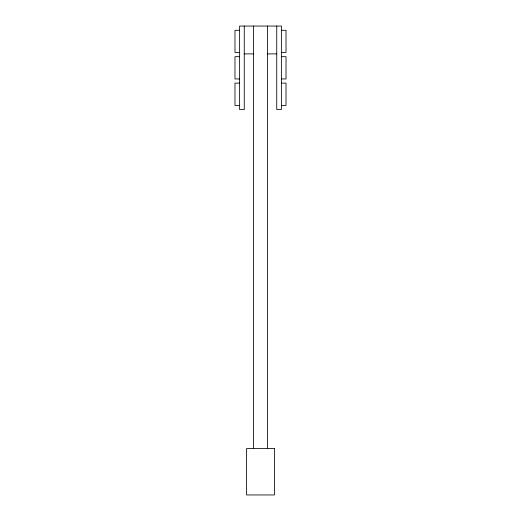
<?xml version="1.0" encoding="UTF-8"?>
<svg xmlns="http://www.w3.org/2000/svg" width="521" height="521" viewBox="0 0 521 521"><rect width="100%" height="100%" fill="white"/><g stroke="black" fill="none" stroke-linecap="round" stroke-linejoin="round"><path stroke-width="0.78" d="M239.621 30.303L234.978 30.303L234.978 52.419L239.621 52.419M281.379 30.303L286.022 30.303L286.022 52.419L281.379 52.419M244.258 53.891L253.538 53.891M267.462 53.891L276.742 53.891M239.621 56.672L234.978 56.672L234.978 78.945L239.621 78.945M281.379 56.672L286.022 56.672L286.022 78.945L281.379 78.945M239.621 83.119L234.978 83.119L234.978 105.392L239.621 105.392M281.379 83.119L286.022 83.119L286.022 105.392L281.379 105.392M276.742 26.05L276.742 109.566L281.379 109.566L281.379 26.05L239.621 26.05L239.621 109.566L244.258 109.566L244.258 26.05M267.462 26.05L267.462 448.548M253.538 26.05L253.538 448.548M274.417 448.548L246.583 448.548L246.583 494.95L274.417 494.95L274.417 448.548"/></g></svg>
